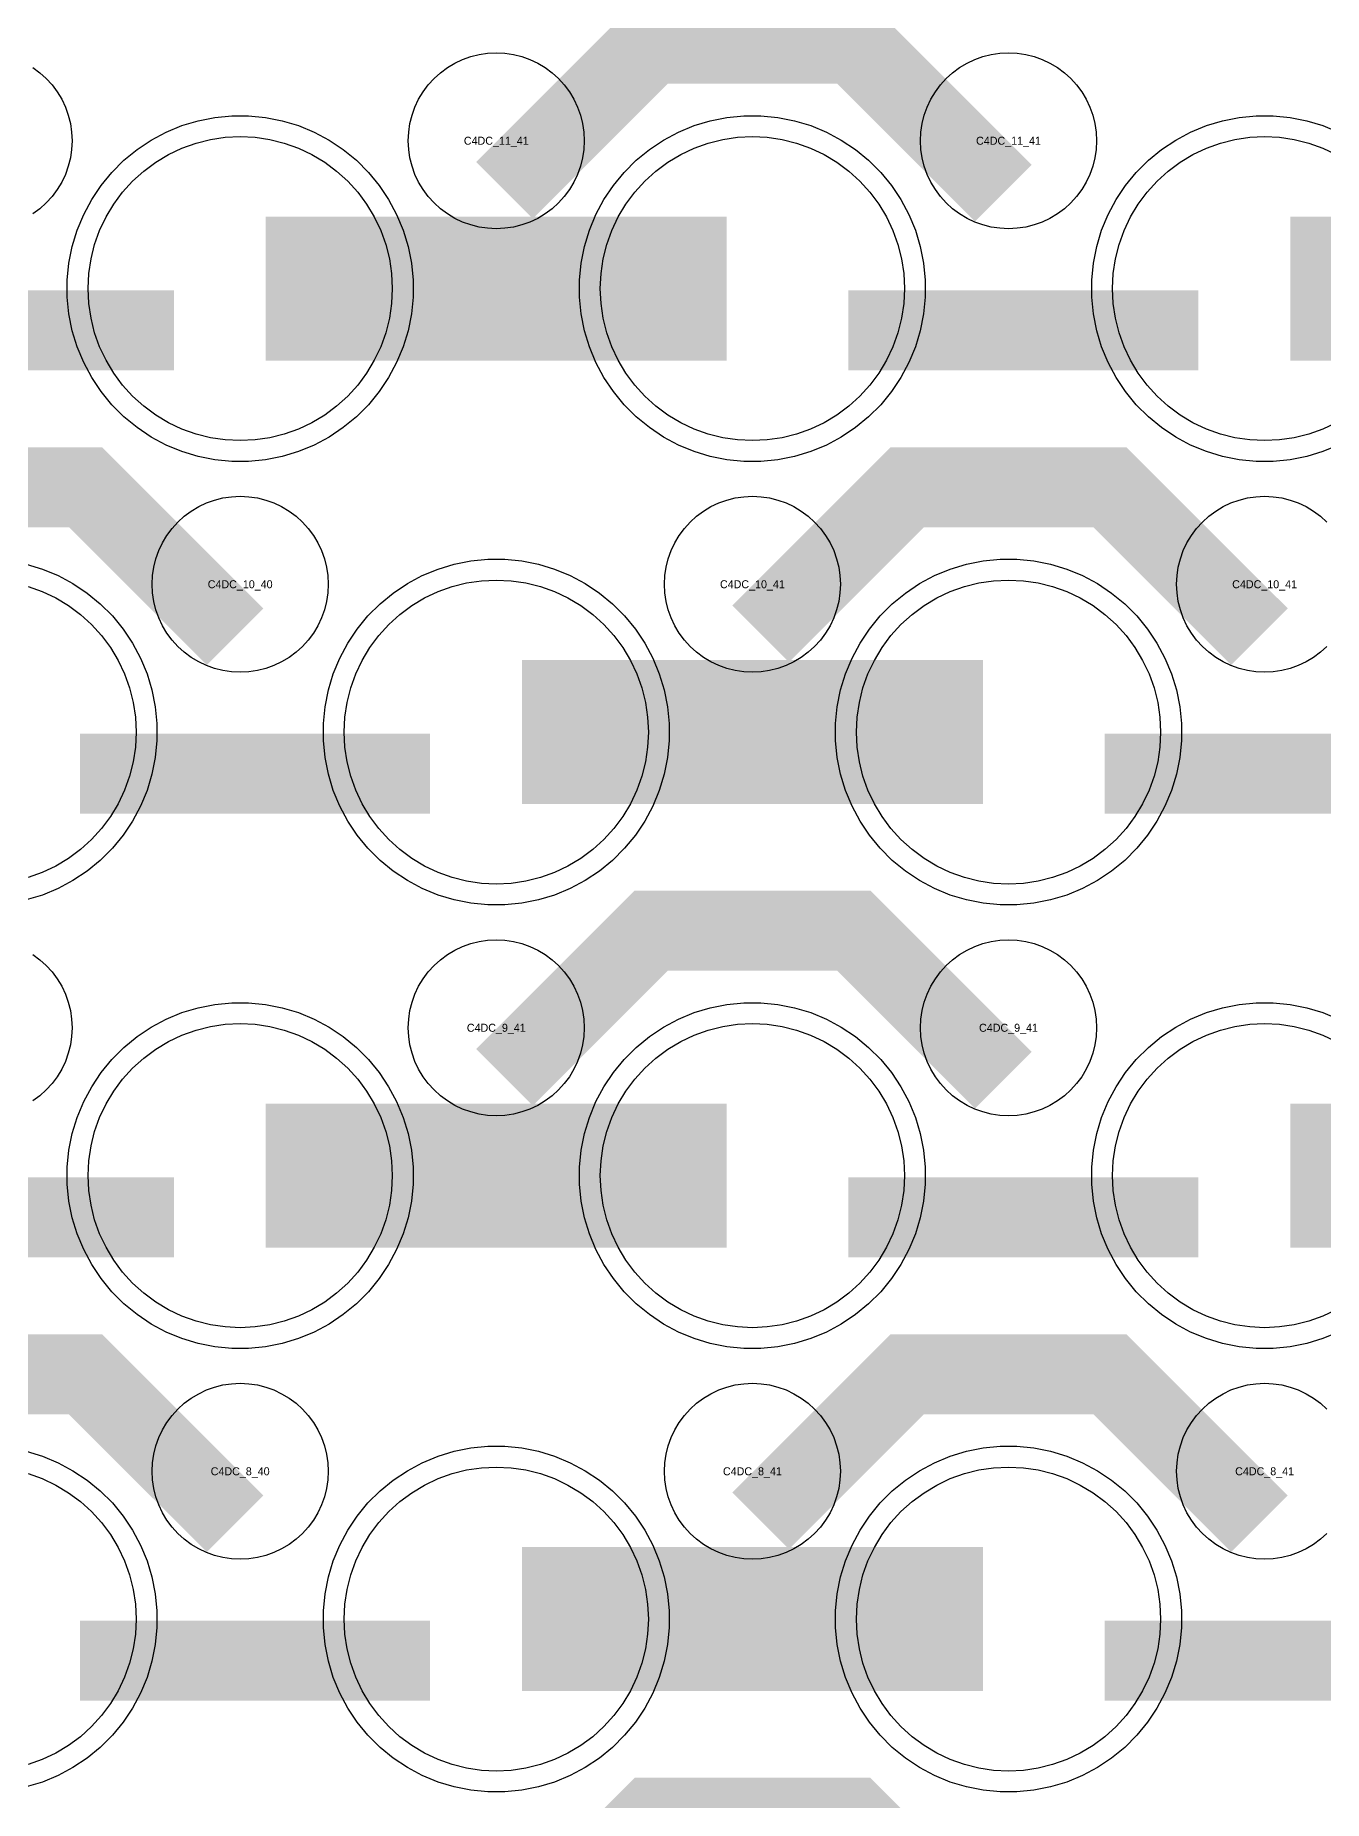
# Model space of a CAD drawing. Extents: x -11880 to 11880, y -14992 to 14992.
# Drawn here: x 976 to 1378, y -13788 to -13236 of the extents above; entities that cross this region are included whole.
import ezdxf
from ezdxf.enums import TextEntityAlignment as Align

# ---------------------------------------------------------------- set-up
doc = ezdxf.new("R2010")
doc.units = 0
doc.header["$MEASUREMENT"] = 0
for name, color, linetype in [('GDS_775_DT_237', 138, 'CONTINUOUS'), ('RDL1_FS', 34, 'CONTINUOUS'), ('RDL_BS', 160, 'CONTINUOUS')]:
    doc.layers.add(name, color=color, linetype=linetype)

msp = doc.modelspace()

# ---------------------------------------------------------------- linework, layer by layer
at = {"layer": 'RDL1_FS'}
for points in [[(1040, -13362.869), (1035.343, -13362.64), (1030.732, -13361.956), (1026.209, -13360.824), (1021.819, -13359.252), (1017.605, -13357.26), (1013.605, -13354.862), (1009.86, -13352.084), (1006.406, -13348.954), (1003.276, -13345.5), (1000.498, -13341.755), (998.1, -13337.755), (996.108, -13333.541), (994.536, -13329.151), (993.404, -13324.628), (992.72, -13320.017), (992.491, -13315.36), (992.72, -13310.703), (993.404, -13306.092), (994.536, -13301.569), (996.108, -13297.179), (998.1, -13292.965), (1000.498, -13288.965), (1003.276, -13285.22), (1006.406, -13281.766), (1009.86, -13278.636), (1013.605, -13275.858), (1017.605, -13273.46), (1021.819, -13271.468), (1026.209, -13269.896), (1030.732, -13268.764), (1035.343, -13268.08), (1040, -13267.851), (1044.657, -13268.08), (1049.268, -13268.764), (1053.791, -13269.896), (1058.181, -13271.468), (1062.395, -13273.46), (1066.395, -13275.858), (1070.14, -13278.636), (1073.594, -13281.766), (1076.724, -13285.22), (1079.502, -13288.965), (1081.9, -13292.965), (1083.892, -13297.179), (1085.464, -13301.569), (1086.596, -13306.092), (1087.28, -13310.703), (1087.509, -13315.36), (1087.28, -13320.017), (1086.596, -13324.628), (1085.464, -13329.151), (1083.892, -13333.541), (1081.9, -13337.755), (1079.502, -13341.755), (1076.724, -13345.5), (1073.594, -13348.954), (1070.14, -13352.084), (1066.395, -13354.862), (1062.395, -13357.26), (1058.181, -13359.252), (1053.791, -13360.824), (1049.268, -13361.956), (1044.657, -13362.64)], [(1200, -13362.869), (1195.343, -13362.64), (1190.732, -13361.956), (1186.209, -13360.824), (1181.819, -13359.252), (1177.605, -13357.26), (1173.605, -13354.862), (1169.86, -13352.084), (1166.406, -13348.954), (1163.276, -13345.5), (1160.498, -13341.755), (1158.1, -13337.755), (1156.108, -13333.541), (1154.536, -13329.151), (1153.404, -13324.628), (1152.72, -13320.017), (1152.491, -13315.36), (1152.72, -13310.703), (1153.404, -13306.092), (1154.536, -13301.569), (1156.108, -13297.179), (1158.1, -13292.965), (1160.498, -13288.965), (1163.276, -13285.22), (1166.406, -13281.766), (1169.86, -13278.636), (1173.605, -13275.858), (1177.605, -13273.46), (1181.819, -13271.468), (1186.209, -13269.896), (1190.732, -13268.764), (1195.343, -13268.08), (1200, -13267.851), (1204.657, -13268.08), (1209.268, -13268.764), (1213.791, -13269.896), (1218.181, -13271.468), (1222.395, -13273.46), (1226.395, -13275.858), (1230.14, -13278.636), (1233.594, -13281.766), (1236.724, -13285.22), (1239.502, -13288.965), (1241.9, -13292.965), (1243.892, -13297.179), (1245.464, -13301.569), (1246.596, -13306.092), (1247.28, -13310.703), (1247.509, -13315.36), (1247.28, -13320.017), (1246.596, -13324.628), (1245.464, -13329.151), (1243.892, -13333.541), (1241.9, -13337.755), (1239.502, -13341.755), (1236.724, -13345.5), (1233.594, -13348.954), (1230.14, -13352.084), (1226.395, -13354.862), (1222.395, -13357.26), (1218.181, -13359.252), (1213.791, -13360.824), (1209.268, -13361.956), (1204.657, -13362.64)], [(1120, -13501.434), (1115.343, -13501.205), (1110.732, -13500.521), (1106.209, -13499.389), (1101.819, -13497.817), (1097.605, -13495.825), (1093.605, -13493.427), (1089.86, -13490.649), (1086.406, -13487.519), (1083.276, -13484.065), (1080.498, -13480.32), (1078.1, -13476.32), (1076.108, -13472.106), (1074.536, -13467.716), (1073.404, -13463.193), (1072.72, -13458.582), (1072.491, -13453.925), (1072.72, -13449.268), (1073.404, -13444.657), (1074.536, -13440.134), (1076.108, -13435.744), (1078.1, -13431.53), (1080.498, -13427.53), (1083.276, -13423.785), (1086.406, -13420.331), (1089.86, -13417.201), (1093.605, -13414.423), (1097.605, -13412.025), (1101.819, -13410.033), (1106.209, -13408.461), (1110.732, -13407.329), (1115.343, -13406.645), (1120, -13406.416), (1124.657, -13406.645), (1129.268, -13407.329), (1133.791, -13408.461), (1138.181, -13410.033), (1142.395, -13412.025), (1146.395, -13414.423), (1150.14, -13417.201), (1153.594, -13420.331), (1156.724, -13423.785), (1159.502, -13427.53), (1161.9, -13431.53), (1163.892, -13435.744), (1165.464, -13440.134), (1166.596, -13444.657), (1167.28, -13449.268), (1167.509, -13453.925), (1167.28, -13458.582), (1166.596, -13463.193), (1165.464, -13467.716), (1163.892, -13472.106), (1161.9, -13476.32), (1159.502, -13480.32), (1156.724, -13484.065), (1153.594, -13487.519), (1150.14, -13490.649), (1146.395, -13493.427), (1142.395, -13495.825), (1138.181, -13497.817), (1133.791, -13499.389), (1129.268, -13500.521), (1124.657, -13501.205)], [(1280, -13501.434), (1275.343, -13501.205), (1270.732, -13500.521), (1266.209, -13499.389), (1261.819, -13497.817), (1257.605, -13495.825), (1253.605, -13493.427), (1249.86, -13490.649), (1246.406, -13487.519), (1243.276, -13484.065), (1240.498, -13480.32), (1238.1, -13476.32), (1236.108, -13472.106), (1234.536, -13467.716), (1233.404, -13463.193), (1232.72, -13458.582), (1232.491, -13453.925), (1232.72, -13449.268), (1233.404, -13444.657), (1234.536, -13440.134), (1236.108, -13435.744), (1238.1, -13431.53), (1240.498, -13427.53), (1243.276, -13423.785), (1246.406, -13420.331), (1249.86, -13417.201), (1253.605, -13414.423), (1257.605, -13412.025), (1261.819, -13410.033), (1266.209, -13408.461), (1270.732, -13407.329), (1275.343, -13406.645), (1280, -13406.416), (1284.657, -13406.645), (1289.268, -13407.329), (1293.791, -13408.461), (1298.181, -13410.033), (1302.395, -13412.025), (1306.395, -13414.423), (1310.14, -13417.201), (1313.594, -13420.331), (1316.724, -13423.785), (1319.502, -13427.53), (1321.9, -13431.53), (1323.892, -13435.744), (1325.464, -13440.134), (1326.596, -13444.657), (1327.28, -13449.268), (1327.509, -13453.925), (1327.28, -13458.582), (1326.596, -13463.193), (1325.464, -13467.716), (1323.892, -13472.106), (1321.9, -13476.32), (1319.502, -13480.32), (1316.724, -13484.065), (1313.594, -13487.519), (1310.14, -13490.649), (1306.395, -13493.427), (1302.395, -13495.825), (1298.181, -13497.817), (1293.791, -13499.389), (1289.268, -13500.521), (1284.657, -13501.205)]]:
    msp.add_lwpolyline(points, close=True, dxfattribs=at)
for points in [[(1382.395, -13357.26), (1378.181, -13359.252), (1373.791, -13360.824), (1369.268, -13361.956), (1364.657, -13362.64), (1360, -13362.869), (1355.343, -13362.64), (1350.732, -13361.956), (1346.209, -13360.824), (1341.819, -13359.252), (1337.605, -13357.26), (1333.605, -13354.862), (1329.86, -13352.084), (1326.406, -13348.954), (1323.276, -13345.5), (1320.498, -13341.755), (1318.1, -13337.755), (1316.108, -13333.541), (1314.536, -13329.151), (1313.404, -13324.628), (1312.72, -13320.017), (1312.491, -13315.36), (1312.72, -13310.703), (1313.404, -13306.092), (1314.536, -13301.569), (1316.108, -13297.179), (1318.1, -13292.965), (1320.498, -13288.965), (1323.276, -13285.22), (1326.406, -13281.766), (1329.86, -13278.636), (1333.605, -13275.858), (1337.605, -13273.46), (1341.819, -13271.468), (1346.209, -13269.896), (1350.732, -13268.764), (1355.343, -13268.08), (1360, -13267.851), (1364.657, -13268.08), (1369.268, -13268.764), (1373.791, -13269.896), (1378.181, -13271.468), (1382.395, -13273.46)], [(973.791, -13408.461), (978.181, -13410.033), (982.395, -13412.025), (986.395, -13414.423), (990.14, -13417.201), (993.594, -13420.331), (996.724, -13423.785), (999.502, -13427.53), (1001.9, -13431.53), (1003.892, -13435.744), (1005.464, -13440.134), (1006.596, -13444.657), (1007.28, -13449.268), (1007.509, -13453.925), (1007.28, -13458.582), (1006.596, -13463.193), (1005.464, -13467.716), (1003.892, -13472.106), (1001.9, -13476.32), (999.502, -13480.32), (996.724, -13484.065), (993.594, -13487.519), (990.14, -13490.649), (986.395, -13493.427), (982.395, -13495.825), (978.181, -13497.817), (973.791, -13499.389)]]:
    msp.add_lwpolyline(points, dxfattribs=at)
for points in [[(1048.002, -13315.36, 45, 45, 0), (1120.002, -13315.36, 45, 45, 0)], [(1120.002, -13315.36, 45, 45, 0), (1192.002, -13315.36, 45, 45, 0)], [(1368.002, -13315.36, 45, 45, 0), (1440.002, -13315.36, 45, 45, 0)], [(1128.002, -13453.925, 45, 45, 0), (1200.002, -13453.925, 45, 45, 0)], [(1200.002, -13453.925, 45, 45, 0), (1272.002, -13453.925, 45, 45, 0)]]:
    msp.add_lwpolyline(points, format="xyseb", dxfattribs=at)
at = {"layer": 'RDL1_FS', "color": 241, "true_color": 0xf7abae}
for points in [[(1040, -13639.994), (1035.343, -13639.765), (1030.732, -13639.081), (1026.209, -13637.949), (1021.819, -13636.377), (1017.605, -13634.385), (1013.605, -13631.987), (1009.86, -13629.209), (1006.406, -13626.079), (1003.276, -13622.625), (1000.498, -13618.88), (998.1, -13614.88), (996.108, -13610.666), (994.536, -13606.276), (993.404, -13601.753), (992.72, -13597.142), (992.491, -13592.485), (992.72, -13587.828), (993.404, -13583.217), (994.536, -13578.694), (996.108, -13574.304), (998.1, -13570.09), (1000.498, -13566.09), (1003.276, -13562.345), (1006.406, -13558.891), (1009.86, -13555.761), (1013.605, -13552.983), (1017.605, -13550.585), (1021.819, -13548.593), (1026.209, -13547.021), (1030.732, -13545.889), (1035.343, -13545.205), (1040, -13544.976), (1044.657, -13545.205), (1049.268, -13545.889), (1053.791, -13547.021), (1058.181, -13548.593), (1062.395, -13550.585), (1066.395, -13552.983), (1070.14, -13555.761), (1073.594, -13558.891), (1076.724, -13562.345), (1079.502, -13566.09), (1081.9, -13570.09), (1083.892, -13574.304), (1085.464, -13578.694), (1086.596, -13583.217), (1087.28, -13587.828), (1087.509, -13592.485), (1087.28, -13597.142), (1086.596, -13601.753), (1085.464, -13606.276), (1083.892, -13610.666), (1081.9, -13614.88), (1079.502, -13618.88), (1076.724, -13622.625), (1073.594, -13626.079), (1070.14, -13629.209), (1066.395, -13631.987), (1062.395, -13634.385), (1058.181, -13636.377), (1053.791, -13637.949), (1049.268, -13639.081), (1044.657, -13639.765)], [(1200, -13639.994), (1195.343, -13639.765), (1190.732, -13639.081), (1186.209, -13637.949), (1181.819, -13636.377), (1177.605, -13634.385), (1173.605, -13631.987), (1169.86, -13629.209), (1166.406, -13626.079), (1163.276, -13622.625), (1160.498, -13618.88), (1158.1, -13614.88), (1156.108, -13610.666), (1154.536, -13606.276), (1153.404, -13601.753), (1152.72, -13597.142), (1152.491, -13592.485), (1152.72, -13587.828), (1153.404, -13583.217), (1154.536, -13578.694), (1156.108, -13574.304), (1158.1, -13570.09), (1160.498, -13566.09), (1163.276, -13562.345), (1166.406, -13558.891), (1169.86, -13555.761), (1173.605, -13552.983), (1177.605, -13550.585), (1181.819, -13548.593), (1186.209, -13547.021), (1190.732, -13545.889), (1195.343, -13545.205), (1200, -13544.976), (1204.657, -13545.205), (1209.268, -13545.889), (1213.791, -13547.021), (1218.181, -13548.593), (1222.395, -13550.585), (1226.395, -13552.983), (1230.14, -13555.761), (1233.594, -13558.891), (1236.724, -13562.345), (1239.502, -13566.09), (1241.9, -13570.09), (1243.892, -13574.304), (1245.464, -13578.694), (1246.596, -13583.217), (1247.28, -13587.828), (1247.509, -13592.485), (1247.28, -13597.142), (1246.596, -13601.753), (1245.464, -13606.276), (1243.892, -13610.666), (1241.9, -13614.88), (1239.502, -13618.88), (1236.724, -13622.625), (1233.594, -13626.079), (1230.14, -13629.209), (1226.395, -13631.987), (1222.395, -13634.385), (1218.181, -13636.377), (1213.791, -13637.949), (1209.268, -13639.081), (1204.657, -13639.765)], [(1120, -13778.559), (1115.343, -13778.33), (1110.732, -13777.646), (1106.209, -13776.514), (1101.819, -13774.942), (1097.605, -13772.95), (1093.605, -13770.552), (1089.86, -13767.774), (1086.406, -13764.644), (1083.276, -13761.19), (1080.498, -13757.445), (1078.1, -13753.445), (1076.108, -13749.231), (1074.536, -13744.841), (1073.404, -13740.318), (1072.72, -13735.707), (1072.491, -13731.05), (1072.72, -13726.393), (1073.404, -13721.782), (1074.536, -13717.259), (1076.108, -13712.869), (1078.1, -13708.655), (1080.498, -13704.655), (1083.276, -13700.91), (1086.406, -13697.456), (1089.86, -13694.326), (1093.605, -13691.548), (1097.605, -13689.15), (1101.819, -13687.158), (1106.209, -13685.586), (1110.732, -13684.454), (1115.343, -13683.77), (1120, -13683.541), (1124.657, -13683.77), (1129.268, -13684.454), (1133.791, -13685.586), (1138.181, -13687.158), (1142.395, -13689.15), (1146.395, -13691.548), (1150.14, -13694.326), (1153.594, -13697.456), (1156.724, -13700.91), (1159.502, -13704.655), (1161.9, -13708.655), (1163.892, -13712.869), (1165.464, -13717.259), (1166.596, -13721.782), (1167.28, -13726.393), (1167.509, -13731.05), (1167.28, -13735.707), (1166.596, -13740.318), (1165.464, -13744.841), (1163.892, -13749.231), (1161.9, -13753.445), (1159.502, -13757.445), (1156.724, -13761.19), (1153.594, -13764.644), (1150.14, -13767.774), (1146.395, -13770.552), (1142.395, -13772.95), (1138.181, -13774.942), (1133.791, -13776.514), (1129.268, -13777.646), (1124.657, -13778.33)], [(1280, -13778.559), (1275.343, -13778.33), (1270.732, -13777.646), (1266.209, -13776.514), (1261.819, -13774.942), (1257.605, -13772.95), (1253.605, -13770.552), (1249.86, -13767.774), (1246.406, -13764.644), (1243.276, -13761.19), (1240.498, -13757.445), (1238.1, -13753.445), (1236.108, -13749.231), (1234.536, -13744.841), (1233.404, -13740.318), (1232.72, -13735.707), (1232.491, -13731.05), (1232.72, -13726.393), (1233.404, -13721.782), (1234.536, -13717.259), (1236.108, -13712.869), (1238.1, -13708.655), (1240.498, -13704.655), (1243.276, -13700.91), (1246.406, -13697.456), (1249.86, -13694.326), (1253.605, -13691.548), (1257.605, -13689.15), (1261.819, -13687.158), (1266.209, -13685.586), (1270.732, -13684.454), (1275.343, -13683.77), (1280, -13683.541), (1284.657, -13683.77), (1289.268, -13684.454), (1293.791, -13685.586), (1298.181, -13687.158), (1302.395, -13689.15), (1306.395, -13691.548), (1310.14, -13694.326), (1313.594, -13697.456), (1316.724, -13700.91), (1319.502, -13704.655), (1321.9, -13708.655), (1323.892, -13712.869), (1325.464, -13717.259), (1326.596, -13721.782), (1327.28, -13726.393), (1327.509, -13731.05), (1327.28, -13735.707), (1326.596, -13740.318), (1325.464, -13744.841), (1323.892, -13749.231), (1321.9, -13753.445), (1319.502, -13757.445), (1316.724, -13761.19), (1313.594, -13764.644), (1310.14, -13767.774), (1306.395, -13770.552), (1302.395, -13772.95), (1298.181, -13774.942), (1293.791, -13776.514), (1289.268, -13777.646), (1284.657, -13778.33)]]:
    msp.add_lwpolyline(points, close=True, dxfattribs=at)
for points in [[(1382.395, -13634.385), (1378.181, -13636.377), (1373.791, -13637.949), (1369.268, -13639.081), (1364.657, -13639.765), (1360, -13639.994), (1355.343, -13639.765), (1350.732, -13639.081), (1346.209, -13637.949), (1341.819, -13636.377), (1337.605, -13634.385), (1333.605, -13631.987), (1329.86, -13629.209), (1326.406, -13626.079), (1323.276, -13622.625), (1320.498, -13618.88), (1318.1, -13614.88), (1316.108, -13610.666), (1314.536, -13606.276), (1313.404, -13601.753), (1312.72, -13597.142), (1312.491, -13592.485), (1312.72, -13587.828), (1313.404, -13583.217), (1314.536, -13578.694), (1316.108, -13574.304), (1318.1, -13570.09), (1320.498, -13566.09), (1323.276, -13562.345), (1326.406, -13558.891), (1329.86, -13555.761), (1333.605, -13552.983), (1337.605, -13550.585), (1341.819, -13548.593), (1346.209, -13547.021), (1350.732, -13545.889), (1355.343, -13545.205), (1360, -13544.976), (1364.657, -13545.205), (1369.268, -13545.889), (1373.791, -13547.021), (1378.181, -13548.593), (1382.395, -13550.585)], [(973.791, -13685.586), (978.181, -13687.158), (982.395, -13689.15), (986.395, -13691.548), (990.14, -13694.326), (993.594, -13697.456), (996.724, -13700.91), (999.502, -13704.655), (1001.9, -13708.655), (1003.892, -13712.869), (1005.464, -13717.259), (1006.596, -13721.782), (1007.28, -13726.393), (1007.509, -13731.05), (1007.28, -13735.707), (1006.596, -13740.318), (1005.464, -13744.841), (1003.892, -13749.231), (1001.9, -13753.445), (999.502, -13757.445), (996.724, -13761.19), (993.594, -13764.644), (990.14, -13767.774), (986.395, -13770.552), (982.395, -13772.95), (978.181, -13774.942), (973.791, -13776.514)]]:
    msp.add_lwpolyline(points, dxfattribs=at)
for points in [[(1048.002, -13592.485, 45, 45, 0), (1120.002, -13592.485, 45, 45, 0)], [(1120.002, -13592.485, 45, 45, 0), (1192.002, -13592.485, 45, 45, 0)], [(1368.002, -13592.485, 45, 45, 0), (1440.002, -13592.485, 45, 45, 0)], [(1128.002, -13731.05, 45, 45, 0), (1200.002, -13731.05, 45, 45, 0)], [(1200.002, -13731.05, 45, 45, 0), (1272.002, -13731.05, 45, 45, 0)]]:
    msp.add_lwpolyline(points, format="xyseb", dxfattribs=at)
at = {"layer": 'RDL_BS'}
for points in [[(1122.562, -13284.674, 25, 25, 0), (1168.377, -13238.859, 25, 25, 0), (1201.93, -13238.859, 25, 25, 0)], [(1278.401, -13285.573, 25, 25, 0), (1231.687, -13238.859, 25, 25, 0), (1201.929, -13238.859, 25, 25, 0)], [(910.016, -13328.373, 25, 25, 0), (1019.281, -13328.373, 25, 25, 0)], [(1230.016, -13328.373, 25, 25, 0), (1339.281, -13328.373, 25, 25, 0)], [(1038.401, -13424.138, 25, 25, 0), (991.687, -13377.424, 25, 25, 0), (961.929, -13377.424, 25, 25, 0)], [(1202.562, -13423.239, 25, 25, 0), (1248.377, -13377.424, 25, 25, 0), (1281.93, -13377.424, 25, 25, 0)], [(1358.401, -13424.138, 25, 25, 0), (1311.687, -13377.424, 25, 25, 0), (1281.929, -13377.424, 25, 25, 0)], [(990.016, -13466.938, 25, 25, 0), (1099.281, -13466.938, 25, 25, 0)], [(1310.016, -13466.938, 25, 25, 0), (1419.281, -13466.938, 25, 25, 0)], [(1122.562, -13561.799, 25, 25, 0), (1168.377, -13515.984, 25, 25, 0), (1201.93, -13515.984, 25, 25, 0)], [(1278.401, -13562.698, 25, 25, 0), (1231.687, -13515.984, 25, 25, 0), (1201.929, -13515.984, 25, 25, 0)], [(1038.401, -13701.263, 25, 25, 0), (991.687, -13654.549, 25, 25, 0), (961.929, -13654.549, 25, 25, 0)], [(1202.562, -13700.364, 25, 25, 0), (1248.377, -13654.549, 25, 25, 0), (1281.93, -13654.549, 25, 25, 0)], [(1358.401, -13701.263, 25, 25, 0), (1311.687, -13654.549, 25, 25, 0), (1281.929, -13654.549, 25, 25, 0)], [(1122.562, -13838.929, 25, 25, 0), (1168.377, -13793.114, 25, 25, 0), (1201.93, -13793.114, 25, 25, 0)], [(1278.401, -13839.828, 25, 25, 0), (1231.687, -13793.114, 25, 25, 0), (1201.929, -13793.114, 25, 25, 0)]]:
    msp.add_lwpolyline(points, format="xyseb", dxfattribs=at)
for points in [[(1120, -13296.666), (1117.307, -13296.534), (1114.635, -13296.138), (1112.016, -13295.481), (1109.481, -13294.574), (1107.044, -13293.422), (1104.72, -13292.029), (1102.557, -13290.426), (1100.558, -13288.614), (1098.746, -13286.615), (1097.143, -13284.452), (1095.75, -13282.128), (1094.598, -13279.691), (1093.691, -13277.156), (1093.034, -13274.537), (1092.638, -13271.865), (1092.506, -13269.172), (1092.638, -13266.479), (1093.034, -13263.807), (1093.691, -13261.188), (1094.598, -13258.653), (1095.75, -13256.216), (1097.143, -13253.892), (1098.746, -13251.729), (1100.558, -13249.73), (1102.557, -13247.918), (1104.72, -13246.315), (1107.044, -13244.922), (1109.481, -13243.77), (1112.016, -13242.863), (1114.635, -13242.206), (1117.307, -13241.81), (1120, -13241.678), (1122.693, -13241.81), (1125.365, -13242.206), (1127.984, -13242.863), (1130.519, -13243.77), (1132.956, -13244.922), (1135.28, -13246.315), (1137.443, -13247.918), (1139.442, -13249.73), (1141.254, -13251.729), (1142.857, -13253.892), (1144.25, -13256.216), (1145.402, -13258.653), (1146.309, -13261.188), (1146.966, -13263.807), (1147.362, -13266.479), (1147.494, -13269.172), (1147.362, -13271.865), (1146.966, -13274.537), (1146.309, -13277.156), (1145.402, -13279.691), (1144.25, -13282.128), (1142.857, -13284.452), (1141.254, -13286.615), (1139.442, -13288.614), (1137.443, -13290.426), (1135.28, -13292.029), (1132.956, -13293.422), (1130.519, -13294.574), (1127.984, -13295.481), (1125.365, -13296.138), (1122.693, -13296.534)], [(1280, -13296.666), (1277.307, -13296.534), (1274.635, -13296.138), (1272.016, -13295.481), (1269.481, -13294.574), (1267.044, -13293.422), (1264.72, -13292.029), (1262.557, -13290.426), (1260.558, -13288.614), (1258.746, -13286.615), (1257.143, -13284.452), (1255.75, -13282.128), (1254.598, -13279.691), (1253.691, -13277.156), (1253.034, -13274.537), (1252.638, -13271.865), (1252.506, -13269.172), (1252.638, -13266.479), (1253.034, -13263.807), (1253.691, -13261.188), (1254.598, -13258.653), (1255.75, -13256.216), (1257.143, -13253.892), (1258.746, -13251.729), (1260.558, -13249.73), (1262.557, -13247.918), (1264.72, -13246.315), (1267.044, -13244.922), (1269.481, -13243.77), (1272.016, -13242.863), (1274.635, -13242.206), (1277.307, -13241.81), (1280, -13241.678), (1282.693, -13241.81), (1285.365, -13242.206), (1287.984, -13242.863), (1290.519, -13243.77), (1292.956, -13244.922), (1295.28, -13246.315), (1297.443, -13247.918), (1299.442, -13249.73), (1301.254, -13251.729), (1302.857, -13253.892), (1304.25, -13256.216), (1305.402, -13258.653), (1306.309, -13261.188), (1306.966, -13263.807), (1307.362, -13266.479), (1307.494, -13269.172), (1307.362, -13271.865), (1306.966, -13274.537), (1306.309, -13277.156), (1305.402, -13279.691), (1304.25, -13282.128), (1302.857, -13284.452), (1301.254, -13286.615), (1299.442, -13288.614), (1297.443, -13290.426), (1295.28, -13292.029), (1292.956, -13293.422), (1290.519, -13294.574), (1287.984, -13295.481), (1285.365, -13296.138), (1282.693, -13296.534)], [(1037.356, -13369.36), (1032.062, -13368.843), (1026.835, -13367.797), (1021.795, -13366.266), (1016.885, -13364.235), (1012.223, -13361.743), (1007.809, -13358.796), (1003.708, -13355.434), (999.926, -13351.652), (996.564, -13347.551), (993.617, -13343.137), (991.125, -13338.475), (989.094, -13333.565), (987.563, -13328.525), (986.517, -13323.298), (986, -13318.004), (986, -13312.716), (986.517, -13307.422), (987.563, -13302.195), (989.094, -13297.155), (991.125, -13292.245), (993.617, -13287.583), (996.564, -13283.169), (999.926, -13279.068), (1003.708, -13275.286), (1007.809, -13271.924), (1012.223, -13268.977), (1016.885, -13266.485), (1021.795, -13264.454), (1026.835, -13262.923), (1032.062, -13261.877), (1037.356, -13261.36), (1042.644, -13261.36), (1047.938, -13261.877), (1053.165, -13262.923), (1058.205, -13264.454), (1063.115, -13266.485), (1067.777, -13268.977), (1072.191, -13271.924), (1076.292, -13275.286), (1080.074, -13279.068), (1083.436, -13283.169), (1086.383, -13287.583), (1088.875, -13292.245), (1090.906, -13297.155), (1092.437, -13302.195), (1093.483, -13307.422), (1094, -13312.716), (1094, -13318.004), (1093.483, -13323.298), (1092.437, -13328.525), (1090.906, -13333.565), (1088.875, -13338.475), (1086.383, -13343.137), (1083.436, -13347.551), (1080.074, -13351.652), (1076.292, -13355.434), (1072.191, -13358.796), (1067.777, -13361.743), (1063.115, -13364.235), (1058.205, -13366.266), (1053.165, -13367.797), (1047.938, -13368.843), (1042.644, -13369.36)], [(1197.356, -13369.36), (1192.062, -13368.843), (1186.835, -13367.797), (1181.795, -13366.266), (1176.885, -13364.235), (1172.223, -13361.743), (1167.809, -13358.796), (1163.708, -13355.434), (1159.926, -13351.652), (1156.564, -13347.551), (1153.617, -13343.137), (1151.125, -13338.475), (1149.094, -13333.565), (1147.563, -13328.525), (1146.517, -13323.298), (1146, -13318.004), (1146, -13312.716), (1146.517, -13307.422), (1147.563, -13302.195), (1149.094, -13297.155), (1151.125, -13292.245), (1153.617, -13287.583), (1156.564, -13283.169), (1159.926, -13279.068), (1163.708, -13275.286), (1167.809, -13271.924), (1172.223, -13268.977), (1176.885, -13266.485), (1181.795, -13264.454), (1186.835, -13262.923), (1192.062, -13261.877), (1197.356, -13261.36), (1202.644, -13261.36), (1207.938, -13261.877), (1213.165, -13262.923), (1218.205, -13264.454), (1223.115, -13266.485), (1227.777, -13268.977), (1232.191, -13271.924), (1236.292, -13275.286), (1240.074, -13279.068), (1243.436, -13283.169), (1246.383, -13287.583), (1248.875, -13292.245), (1250.906, -13297.155), (1252.437, -13302.195), (1253.483, -13307.422), (1254, -13312.716), (1254, -13318.004), (1253.483, -13323.298), (1252.437, -13328.525), (1250.906, -13333.565), (1248.875, -13338.475), (1246.383, -13343.137), (1243.436, -13347.551), (1240.074, -13351.652), (1236.292, -13355.434), (1232.191, -13358.796), (1227.777, -13361.743), (1223.115, -13364.235), (1218.205, -13366.266), (1213.165, -13367.797), (1207.938, -13368.843), (1202.644, -13369.36)], [(1040, -13435.231), (1037.307, -13435.099), (1034.635, -13434.703), (1032.016, -13434.046), (1029.481, -13433.139), (1027.044, -13431.987), (1024.72, -13430.594), (1022.557, -13428.991), (1020.558, -13427.179), (1018.746, -13425.18), (1017.143, -13423.017), (1015.75, -13420.693), (1014.598, -13418.256), (1013.691, -13415.721), (1013.034, -13413.102), (1012.638, -13410.43), (1012.506, -13407.737), (1012.638, -13405.044), (1013.034, -13402.372), (1013.691, -13399.753), (1014.598, -13397.218), (1015.75, -13394.781), (1017.143, -13392.457), (1018.746, -13390.294), (1020.558, -13388.295), (1022.557, -13386.483), (1024.72, -13384.88), (1027.044, -13383.487), (1029.481, -13382.335), (1032.016, -13381.428), (1034.635, -13380.771), (1037.307, -13380.375), (1040, -13380.243), (1042.693, -13380.375), (1045.365, -13380.771), (1047.984, -13381.428), (1050.519, -13382.335), (1052.956, -13383.487), (1055.28, -13384.88), (1057.443, -13386.483), (1059.442, -13388.295), (1061.254, -13390.294), (1062.857, -13392.457), (1064.25, -13394.781), (1065.402, -13397.218), (1066.309, -13399.753), (1066.966, -13402.372), (1067.362, -13405.044), (1067.494, -13407.737), (1067.362, -13410.43), (1066.966, -13413.102), (1066.309, -13415.721), (1065.402, -13418.256), (1064.25, -13420.693), (1062.857, -13423.017), (1061.254, -13425.18), (1059.442, -13427.179), (1057.443, -13428.991), (1055.28, -13430.594), (1052.956, -13431.987), (1050.519, -13433.139), (1047.984, -13434.046), (1045.365, -13434.703), (1042.693, -13435.099)], [(1200, -13435.231), (1197.307, -13435.099), (1194.635, -13434.703), (1192.016, -13434.046), (1189.481, -13433.139), (1187.044, -13431.987), (1184.72, -13430.594), (1182.557, -13428.991), (1180.558, -13427.179), (1178.746, -13425.18), (1177.143, -13423.017), (1175.75, -13420.693), (1174.598, -13418.256), (1173.691, -13415.721), (1173.034, -13413.102), (1172.638, -13410.43), (1172.506, -13407.737), (1172.638, -13405.044), (1173.034, -13402.372), (1173.691, -13399.753), (1174.598, -13397.218), (1175.75, -13394.781), (1177.143, -13392.457), (1178.746, -13390.294), (1180.558, -13388.295), (1182.557, -13386.483), (1184.72, -13384.88), (1187.044, -13383.487), (1189.481, -13382.335), (1192.016, -13381.428), (1194.635, -13380.771), (1197.307, -13380.375), (1200, -13380.243), (1202.693, -13380.375), (1205.365, -13380.771), (1207.984, -13381.428), (1210.519, -13382.335), (1212.956, -13383.487), (1215.28, -13384.88), (1217.443, -13386.483), (1219.442, -13388.295), (1221.254, -13390.294), (1222.857, -13392.457), (1224.25, -13394.781), (1225.402, -13397.218), (1226.309, -13399.753), (1226.966, -13402.372), (1227.362, -13405.044), (1227.494, -13407.737), (1227.362, -13410.43), (1226.966, -13413.102), (1226.309, -13415.721), (1225.402, -13418.256), (1224.25, -13420.693), (1222.857, -13423.017), (1221.254, -13425.18), (1219.442, -13427.179), (1217.443, -13428.991), (1215.28, -13430.594), (1212.956, -13431.987), (1210.519, -13433.139), (1207.984, -13434.046), (1205.365, -13434.703), (1202.693, -13435.099)], [(1117.356, -13507.925), (1112.062, -13507.408), (1106.835, -13506.362), (1101.795, -13504.831), (1096.885, -13502.8), (1092.223, -13500.308), (1087.809, -13497.361), (1083.708, -13493.999), (1079.926, -13490.217), (1076.564, -13486.116), (1073.617, -13481.702), (1071.125, -13477.04), (1069.094, -13472.13), (1067.563, -13467.09), (1066.517, -13461.863), (1066, -13456.569), (1066, -13451.281), (1066.517, -13445.987), (1067.563, -13440.76), (1069.094, -13435.72), (1071.125, -13430.81), (1073.617, -13426.148), (1076.564, -13421.734), (1079.926, -13417.633), (1083.708, -13413.851), (1087.809, -13410.489), (1092.223, -13407.542), (1096.885, -13405.05), (1101.795, -13403.019), (1106.835, -13401.488), (1112.062, -13400.442), (1117.356, -13399.925), (1122.644, -13399.925), (1127.938, -13400.442), (1133.165, -13401.488), (1138.205, -13403.019), (1143.115, -13405.05), (1147.777, -13407.542), (1152.191, -13410.489), (1156.292, -13413.851), (1160.074, -13417.633), (1163.436, -13421.734), (1166.383, -13426.148), (1168.875, -13430.81), (1170.906, -13435.72), (1172.437, -13440.76), (1173.483, -13445.987), (1174, -13451.281), (1174, -13456.569), (1173.483, -13461.863), (1172.437, -13467.09), (1170.906, -13472.13), (1168.875, -13477.04), (1166.383, -13481.702), (1163.436, -13486.116), (1160.074, -13490.217), (1156.292, -13493.999), (1152.191, -13497.361), (1147.777, -13500.308), (1143.115, -13502.8), (1138.205, -13504.831), (1133.165, -13506.362), (1127.938, -13507.408), (1122.644, -13507.925)], [(1277.356, -13507.925), (1272.062, -13507.408), (1266.835, -13506.362), (1261.795, -13504.831), (1256.885, -13502.8), (1252.223, -13500.308), (1247.809, -13497.361), (1243.708, -13493.999), (1239.926, -13490.217), (1236.564, -13486.116), (1233.617, -13481.702), (1231.125, -13477.04), (1229.094, -13472.13), (1227.563, -13467.09), (1226.517, -13461.863), (1226, -13456.569), (1226, -13451.281), (1226.517, -13445.987), (1227.563, -13440.76), (1229.094, -13435.72), (1231.125, -13430.81), (1233.617, -13426.148), (1236.564, -13421.734), (1239.926, -13417.633), (1243.708, -13413.851), (1247.809, -13410.489), (1252.223, -13407.542), (1256.885, -13405.05), (1261.795, -13403.019), (1266.835, -13401.488), (1272.062, -13400.442), (1277.356, -13399.925), (1282.644, -13399.925), (1287.938, -13400.442), (1293.165, -13401.488), (1298.205, -13403.019), (1303.115, -13405.05), (1307.777, -13407.542), (1312.191, -13410.489), (1316.292, -13413.851), (1320.074, -13417.633), (1323.436, -13421.734), (1326.383, -13426.148), (1328.875, -13430.81), (1330.906, -13435.72), (1332.437, -13440.76), (1333.483, -13445.987), (1334, -13451.281), (1334, -13456.569), (1333.483, -13461.863), (1332.437, -13467.09), (1330.906, -13472.13), (1328.875, -13477.04), (1326.383, -13481.702), (1323.436, -13486.116), (1320.074, -13490.217), (1316.292, -13493.999), (1312.191, -13497.361), (1307.777, -13500.308), (1303.115, -13502.8), (1298.205, -13504.831), (1293.165, -13506.362), (1287.938, -13507.408), (1282.644, -13507.925)], [(1120, -13573.791), (1117.307, -13573.659), (1114.635, -13573.263), (1112.016, -13572.606), (1109.481, -13571.699), (1107.044, -13570.547), (1104.72, -13569.154), (1102.557, -13567.551), (1100.558, -13565.739), (1098.746, -13563.74), (1097.143, -13561.577), (1095.75, -13559.253), (1094.598, -13556.816), (1093.691, -13554.281), (1093.034, -13551.662), (1092.638, -13548.99), (1092.506, -13546.297), (1092.638, -13543.604), (1093.034, -13540.932), (1093.691, -13538.313), (1094.598, -13535.778), (1095.75, -13533.341), (1097.143, -13531.017), (1098.746, -13528.854), (1100.558, -13526.855), (1102.557, -13525.043), (1104.72, -13523.44), (1107.044, -13522.047), (1109.481, -13520.895), (1112.016, -13519.988), (1114.635, -13519.331), (1117.307, -13518.935), (1120, -13518.803), (1122.693, -13518.935), (1125.365, -13519.331), (1127.984, -13519.988), (1130.519, -13520.895), (1132.956, -13522.047), (1135.28, -13523.44), (1137.443, -13525.043), (1139.442, -13526.855), (1141.254, -13528.854), (1142.857, -13531.017), (1144.25, -13533.341), (1145.402, -13535.778), (1146.309, -13538.313), (1146.966, -13540.932), (1147.362, -13543.604), (1147.494, -13546.297), (1147.362, -13548.99), (1146.966, -13551.662), (1146.309, -13554.281), (1145.402, -13556.816), (1144.25, -13559.253), (1142.857, -13561.577), (1141.254, -13563.74), (1139.442, -13565.739), (1137.443, -13567.551), (1135.28, -13569.154), (1132.956, -13570.547), (1130.519, -13571.699), (1127.984, -13572.606), (1125.365, -13573.263), (1122.693, -13573.659)], [(1280, -13573.791), (1277.307, -13573.659), (1274.635, -13573.263), (1272.016, -13572.606), (1269.481, -13571.699), (1267.044, -13570.547), (1264.72, -13569.154), (1262.557, -13567.551), (1260.558, -13565.739), (1258.746, -13563.74), (1257.143, -13561.577), (1255.75, -13559.253), (1254.598, -13556.816), (1253.691, -13554.281), (1253.034, -13551.662), (1252.638, -13548.99), (1252.506, -13546.297), (1252.638, -13543.604), (1253.034, -13540.932), (1253.691, -13538.313), (1254.598, -13535.778), (1255.75, -13533.341), (1257.143, -13531.017), (1258.746, -13528.854), (1260.558, -13526.855), (1262.557, -13525.043), (1264.72, -13523.44), (1267.044, -13522.047), (1269.481, -13520.895), (1272.016, -13519.988), (1274.635, -13519.331), (1277.307, -13518.935), (1280, -13518.803), (1282.693, -13518.935), (1285.365, -13519.331), (1287.984, -13519.988), (1290.519, -13520.895), (1292.956, -13522.047), (1295.28, -13523.44), (1297.443, -13525.043), (1299.442, -13526.855), (1301.254, -13528.854), (1302.857, -13531.017), (1304.25, -13533.341), (1305.402, -13535.778), (1306.309, -13538.313), (1306.966, -13540.932), (1307.362, -13543.604), (1307.494, -13546.297), (1307.362, -13548.99), (1306.966, -13551.662), (1306.309, -13554.281), (1305.402, -13556.816), (1304.25, -13559.253), (1302.857, -13561.577), (1301.254, -13563.74), (1299.442, -13565.739), (1297.443, -13567.551), (1295.28, -13569.154), (1292.956, -13570.547), (1290.519, -13571.699), (1287.984, -13572.606), (1285.365, -13573.263), (1282.693, -13573.659)], [(1040, -13712.356), (1037.307, -13712.224), (1034.635, -13711.828), (1032.016, -13711.171), (1029.481, -13710.264), (1027.044, -13709.112), (1024.72, -13707.719), (1022.557, -13706.116), (1020.558, -13704.304), (1018.746, -13702.305), (1017.143, -13700.142), (1015.75, -13697.818), (1014.598, -13695.381), (1013.691, -13692.846), (1013.034, -13690.227), (1012.638, -13687.555), (1012.506, -13684.862), (1012.638, -13682.169), (1013.034, -13679.497), (1013.691, -13676.878), (1014.598, -13674.343), (1015.75, -13671.906), (1017.143, -13669.582), (1018.746, -13667.419), (1020.558, -13665.42), (1022.557, -13663.608), (1024.72, -13662.005), (1027.044, -13660.612), (1029.481, -13659.46), (1032.016, -13658.553), (1034.635, -13657.896), (1037.307, -13657.5), (1040, -13657.368), (1042.693, -13657.5), (1045.365, -13657.896), (1047.984, -13658.553), (1050.519, -13659.46), (1052.956, -13660.612), (1055.28, -13662.005), (1057.443, -13663.608), (1059.442, -13665.42), (1061.254, -13667.419), (1062.857, -13669.582), (1064.25, -13671.906), (1065.402, -13674.343), (1066.309, -13676.878), (1066.966, -13679.497), (1067.362, -13682.169), (1067.494, -13684.862), (1067.362, -13687.555), (1066.966, -13690.227), (1066.309, -13692.846), (1065.402, -13695.381), (1064.25, -13697.818), (1062.857, -13700.142), (1061.254, -13702.305), (1059.442, -13704.304), (1057.443, -13706.116), (1055.28, -13707.719), (1052.956, -13709.112), (1050.519, -13710.264), (1047.984, -13711.171), (1045.365, -13711.828), (1042.693, -13712.224)], [(1200, -13712.356), (1197.307, -13712.224), (1194.635, -13711.828), (1192.016, -13711.171), (1189.481, -13710.264), (1187.044, -13709.112), (1184.72, -13707.719), (1182.557, -13706.116), (1180.558, -13704.304), (1178.746, -13702.305), (1177.143, -13700.142), (1175.75, -13697.818), (1174.598, -13695.381), (1173.691, -13692.846), (1173.034, -13690.227), (1172.638, -13687.555), (1172.506, -13684.862), (1172.638, -13682.169), (1173.034, -13679.497), (1173.691, -13676.878), (1174.598, -13674.343), (1175.75, -13671.906), (1177.143, -13669.582), (1178.746, -13667.419), (1180.558, -13665.42), (1182.557, -13663.608), (1184.72, -13662.005), (1187.044, -13660.612), (1189.481, -13659.46), (1192.016, -13658.553), (1194.635, -13657.896), (1197.307, -13657.5), (1200, -13657.368), (1202.693, -13657.5), (1205.365, -13657.896), (1207.984, -13658.553), (1210.519, -13659.46), (1212.956, -13660.612), (1215.28, -13662.005), (1217.443, -13663.608), (1219.442, -13665.42), (1221.254, -13667.419), (1222.857, -13669.582), (1224.25, -13671.906), (1225.402, -13674.343), (1226.309, -13676.878), (1226.966, -13679.497), (1227.362, -13682.169), (1227.494, -13684.862), (1227.362, -13687.555), (1226.966, -13690.227), (1226.309, -13692.846), (1225.402, -13695.381), (1224.25, -13697.818), (1222.857, -13700.142), (1221.254, -13702.305), (1219.442, -13704.304), (1217.443, -13706.116), (1215.28, -13707.719), (1212.956, -13709.112), (1210.519, -13710.264), (1207.984, -13711.171), (1205.365, -13711.828), (1202.693, -13712.224)]]:
    msp.add_lwpolyline(points, close=True, dxfattribs=at)
for points in [[(975.28, -13246.315), (977.443, -13247.918), (979.442, -13249.73), (981.254, -13251.729), (982.857, -13253.892), (984.25, -13256.216), (985.402, -13258.653), (986.309, -13261.188), (986.966, -13263.807), (987.362, -13266.479), (987.494, -13269.172), (987.362, -13271.865), (986.966, -13274.537), (986.309, -13277.156), (985.402, -13279.691), (984.25, -13282.128), (982.857, -13284.452), (981.254, -13286.615), (979.442, -13288.614), (977.443, -13290.426), (975.28, -13292.029)], [(1383.115, -13364.235), (1378.205, -13366.266), (1373.165, -13367.797), (1367.938, -13368.843), (1362.644, -13369.36), (1357.356, -13369.36), (1352.062, -13368.843), (1346.835, -13367.797), (1341.795, -13366.266), (1336.885, -13364.235), (1332.223, -13361.743), (1327.809, -13358.796), (1323.708, -13355.434), (1319.926, -13351.652), (1316.564, -13347.551), (1313.617, -13343.137), (1311.125, -13338.475), (1309.094, -13333.565), (1307.563, -13328.525), (1306.517, -13323.298), (1306, -13318.004), (1306, -13312.716), (1306.517, -13307.422), (1307.563, -13302.195), (1309.094, -13297.155), (1311.125, -13292.245), (1313.617, -13287.583), (1316.564, -13283.169), (1319.926, -13279.068), (1323.708, -13275.286), (1327.809, -13271.924), (1332.223, -13268.977), (1336.885, -13266.485), (1341.795, -13264.454), (1346.835, -13262.923), (1352.062, -13261.877), (1357.356, -13261.36), (1362.644, -13261.36), (1367.938, -13261.877), (1373.165, -13262.923), (1378.205, -13264.454), (1383.115, -13266.485)], [(1379.442, -13427.179), (1377.443, -13428.991), (1375.28, -13430.594), (1372.956, -13431.987), (1370.519, -13433.139), (1367.984, -13434.046), (1365.365, -13434.703), (1362.693, -13435.099), (1360, -13435.231), (1357.307, -13435.099), (1354.635, -13434.703), (1352.016, -13434.046), (1349.481, -13433.139), (1347.044, -13431.987), (1344.72, -13430.594), (1342.557, -13428.991), (1340.558, -13427.179), (1338.746, -13425.18), (1337.143, -13423.017), (1335.75, -13420.693), (1334.598, -13418.256), (1333.691, -13415.721), (1333.034, -13413.102), (1332.638, -13410.43), (1332.506, -13407.737), (1332.638, -13405.044), (1333.034, -13402.372), (1333.691, -13399.753), (1334.598, -13397.218), (1335.75, -13394.781), (1337.143, -13392.457), (1338.746, -13390.294), (1340.558, -13388.295), (1342.557, -13386.483), (1344.72, -13384.88), (1347.044, -13383.487), (1349.481, -13382.335), (1352.016, -13381.428), (1354.635, -13380.771), (1357.307, -13380.375), (1360, -13380.243), (1362.693, -13380.375), (1365.365, -13380.771), (1367.984, -13381.428), (1370.519, -13382.335), (1372.956, -13383.487), (1375.28, -13384.88), (1377.443, -13386.483), (1379.442, -13388.295)], [(973.165, -13401.488), (978.205, -13403.019), (983.115, -13405.05), (987.777, -13407.542), (992.191, -13410.489), (996.292, -13413.851), (1000.074, -13417.633), (1003.436, -13421.734), (1006.383, -13426.148), (1008.875, -13430.81), (1010.906, -13435.72), (1012.437, -13440.76), (1013.483, -13445.987), (1014, -13451.281), (1014, -13456.569), (1013.483, -13461.863), (1012.437, -13467.09), (1010.906, -13472.13), (1008.875, -13477.04), (1006.383, -13481.702), (1003.436, -13486.116), (1000.074, -13490.217), (996.292, -13493.999), (992.191, -13497.361), (987.777, -13500.308), (983.115, -13502.8), (978.205, -13504.831), (973.165, -13506.362)], [(975.28, -13523.44), (977.443, -13525.043), (979.442, -13526.855), (981.254, -13528.854), (982.857, -13531.017), (984.25, -13533.341), (985.402, -13535.778), (986.309, -13538.313), (986.966, -13540.932), (987.362, -13543.604), (987.494, -13546.297), (987.362, -13548.99), (986.966, -13551.662), (986.309, -13554.281), (985.402, -13556.816), (984.25, -13559.253), (982.857, -13561.577), (981.254, -13563.74), (979.442, -13565.739), (977.443, -13567.551), (975.28, -13569.154)], [(1379.442, -13704.304), (1377.443, -13706.116), (1375.28, -13707.719), (1372.956, -13709.112), (1370.519, -13710.264), (1367.984, -13711.171), (1365.365, -13711.828), (1362.693, -13712.224), (1360, -13712.356), (1357.307, -13712.224), (1354.635, -13711.828), (1352.016, -13711.171), (1349.481, -13710.264), (1347.044, -13709.112), (1344.72, -13707.719), (1342.557, -13706.116), (1340.558, -13704.304), (1338.746, -13702.305), (1337.143, -13700.142), (1335.75, -13697.818), (1334.598, -13695.381), (1333.691, -13692.846), (1333.034, -13690.227), (1332.638, -13687.555), (1332.506, -13684.862), (1332.638, -13682.169), (1333.034, -13679.497), (1333.691, -13676.878), (1334.598, -13674.343), (1335.75, -13671.906), (1337.143, -13669.582), (1338.746, -13667.419), (1340.558, -13665.42), (1342.557, -13663.608), (1344.72, -13662.005), (1347.044, -13660.612), (1349.481, -13659.46), (1352.016, -13658.553), (1354.635, -13657.896), (1357.307, -13657.5), (1360, -13657.368), (1362.693, -13657.5), (1365.365, -13657.896), (1367.984, -13658.553), (1370.519, -13659.46), (1372.956, -13660.612), (1375.28, -13662.005), (1377.443, -13663.608), (1379.442, -13665.42)]]:
    msp.add_lwpolyline(points, dxfattribs=at)
at = {"layer": 'RDL_BS', "color": 241, "true_color": 0xf7abae}
for points in [[(1037.356, -13646.485), (1032.062, -13645.968), (1026.835, -13644.922), (1021.795, -13643.391), (1016.885, -13641.36), (1012.223, -13638.868), (1007.809, -13635.921), (1003.708, -13632.559), (999.926, -13628.777), (996.564, -13624.676), (993.617, -13620.262), (991.125, -13615.6), (989.094, -13610.69), (987.563, -13605.65), (986.517, -13600.423), (986, -13595.129), (986, -13589.841), (986.517, -13584.547), (987.563, -13579.32), (989.094, -13574.28), (991.125, -13569.37), (993.617, -13564.708), (996.564, -13560.294), (999.926, -13556.193), (1003.708, -13552.411), (1007.809, -13549.049), (1012.223, -13546.102), (1016.885, -13543.61), (1021.795, -13541.579), (1026.835, -13540.048), (1032.062, -13539.002), (1037.356, -13538.485), (1042.644, -13538.485), (1047.938, -13539.002), (1053.165, -13540.048), (1058.205, -13541.579), (1063.115, -13543.61), (1067.777, -13546.102), (1072.191, -13549.049), (1076.292, -13552.411), (1080.074, -13556.193), (1083.436, -13560.294), (1086.383, -13564.708), (1088.875, -13569.37), (1090.906, -13574.28), (1092.437, -13579.32), (1093.483, -13584.547), (1094, -13589.841), (1094, -13595.129), (1093.483, -13600.423), (1092.437, -13605.65), (1090.906, -13610.69), (1088.875, -13615.6), (1086.383, -13620.262), (1083.436, -13624.676), (1080.074, -13628.777), (1076.292, -13632.559), (1072.191, -13635.921), (1067.777, -13638.868), (1063.115, -13641.36), (1058.205, -13643.391), (1053.165, -13644.922), (1047.938, -13645.968), (1042.644, -13646.485)], [(1197.356, -13646.485), (1192.062, -13645.968), (1186.835, -13644.922), (1181.795, -13643.391), (1176.885, -13641.36), (1172.223, -13638.868), (1167.809, -13635.921), (1163.708, -13632.559), (1159.926, -13628.777), (1156.564, -13624.676), (1153.617, -13620.262), (1151.125, -13615.6), (1149.094, -13610.69), (1147.563, -13605.65), (1146.517, -13600.423), (1146, -13595.129), (1146, -13589.841), (1146.517, -13584.547), (1147.563, -13579.32), (1149.094, -13574.28), (1151.125, -13569.37), (1153.617, -13564.708), (1156.564, -13560.294), (1159.926, -13556.193), (1163.708, -13552.411), (1167.809, -13549.049), (1172.223, -13546.102), (1176.885, -13543.61), (1181.795, -13541.579), (1186.835, -13540.048), (1192.062, -13539.002), (1197.356, -13538.485), (1202.644, -13538.485), (1207.938, -13539.002), (1213.165, -13540.048), (1218.205, -13541.579), (1223.115, -13543.61), (1227.777, -13546.102), (1232.191, -13549.049), (1236.292, -13552.411), (1240.074, -13556.193), (1243.436, -13560.294), (1246.383, -13564.708), (1248.875, -13569.37), (1250.906, -13574.28), (1252.437, -13579.32), (1253.483, -13584.547), (1254, -13589.841), (1254, -13595.129), (1253.483, -13600.423), (1252.437, -13605.65), (1250.906, -13610.69), (1248.875, -13615.6), (1246.383, -13620.262), (1243.436, -13624.676), (1240.074, -13628.777), (1236.292, -13632.559), (1232.191, -13635.921), (1227.777, -13638.868), (1223.115, -13641.36), (1218.205, -13643.391), (1213.165, -13644.922), (1207.938, -13645.968), (1202.644, -13646.485)], [(1117.356, -13785.05), (1112.062, -13784.533), (1106.835, -13783.487), (1101.795, -13781.956), (1096.885, -13779.925), (1092.223, -13777.433), (1087.809, -13774.486), (1083.708, -13771.124), (1079.926, -13767.342), (1076.564, -13763.241), (1073.617, -13758.827), (1071.125, -13754.165), (1069.094, -13749.255), (1067.563, -13744.215), (1066.517, -13738.988), (1066, -13733.694), (1066, -13728.406), (1066.517, -13723.112), (1067.563, -13717.885), (1069.094, -13712.845), (1071.125, -13707.935), (1073.617, -13703.273), (1076.564, -13698.859), (1079.926, -13694.758), (1083.708, -13690.976), (1087.809, -13687.614), (1092.223, -13684.667), (1096.885, -13682.175), (1101.795, -13680.144), (1106.835, -13678.613), (1112.062, -13677.567), (1117.356, -13677.05), (1122.644, -13677.05), (1127.938, -13677.567), (1133.165, -13678.613), (1138.205, -13680.144), (1143.115, -13682.175), (1147.777, -13684.667), (1152.191, -13687.614), (1156.292, -13690.976), (1160.074, -13694.758), (1163.436, -13698.859), (1166.383, -13703.273), (1168.875, -13707.935), (1170.906, -13712.845), (1172.437, -13717.885), (1173.483, -13723.112), (1174, -13728.406), (1174, -13733.694), (1173.483, -13738.988), (1172.437, -13744.215), (1170.906, -13749.255), (1168.875, -13754.165), (1166.383, -13758.827), (1163.436, -13763.241), (1160.074, -13767.342), (1156.292, -13771.124), (1152.191, -13774.486), (1147.777, -13777.433), (1143.115, -13779.925), (1138.205, -13781.956), (1133.165, -13783.487), (1127.938, -13784.533), (1122.644, -13785.05)], [(1277.356, -13785.05), (1272.062, -13784.533), (1266.835, -13783.487), (1261.795, -13781.956), (1256.885, -13779.925), (1252.223, -13777.433), (1247.809, -13774.486), (1243.708, -13771.124), (1239.926, -13767.342), (1236.564, -13763.241), (1233.617, -13758.827), (1231.125, -13754.165), (1229.094, -13749.255), (1227.563, -13744.215), (1226.517, -13738.988), (1226, -13733.694), (1226, -13728.406), (1226.517, -13723.112), (1227.563, -13717.885), (1229.094, -13712.845), (1231.125, -13707.935), (1233.617, -13703.273), (1236.564, -13698.859), (1239.926, -13694.758), (1243.708, -13690.976), (1247.809, -13687.614), (1252.223, -13684.667), (1256.885, -13682.175), (1261.795, -13680.144), (1266.835, -13678.613), (1272.062, -13677.567), (1277.356, -13677.05), (1282.644, -13677.05), (1287.938, -13677.567), (1293.165, -13678.613), (1298.205, -13680.144), (1303.115, -13682.175), (1307.777, -13684.667), (1312.191, -13687.614), (1316.292, -13690.976), (1320.074, -13694.758), (1323.436, -13698.859), (1326.383, -13703.273), (1328.875, -13707.935), (1330.906, -13712.845), (1332.437, -13717.885), (1333.483, -13723.112), (1334, -13728.406), (1334, -13733.694), (1333.483, -13738.988), (1332.437, -13744.215), (1330.906, -13749.255), (1328.875, -13754.165), (1326.383, -13758.827), (1323.436, -13763.241), (1320.074, -13767.342), (1316.292, -13771.124), (1312.191, -13774.486), (1307.777, -13777.433), (1303.115, -13779.925), (1298.205, -13781.956), (1293.165, -13783.487), (1287.938, -13784.533), (1282.644, -13785.05)]]:
    msp.add_lwpolyline(points, close=True, dxfattribs=at)
for points in [[(1383.115, -13641.36), (1378.205, -13643.391), (1373.165, -13644.922), (1367.938, -13645.968), (1362.644, -13646.485), (1357.356, -13646.485), (1352.062, -13645.968), (1346.835, -13644.922), (1341.795, -13643.391), (1336.885, -13641.36), (1332.223, -13638.868), (1327.809, -13635.921), (1323.708, -13632.559), (1319.926, -13628.777), (1316.564, -13624.676), (1313.617, -13620.262), (1311.125, -13615.6), (1309.094, -13610.69), (1307.563, -13605.65), (1306.517, -13600.423), (1306, -13595.129), (1306, -13589.841), (1306.517, -13584.547), (1307.563, -13579.32), (1309.094, -13574.28), (1311.125, -13569.37), (1313.617, -13564.708), (1316.564, -13560.294), (1319.926, -13556.193), (1323.708, -13552.411), (1327.809, -13549.049), (1332.223, -13546.102), (1336.885, -13543.61), (1341.795, -13541.579), (1346.835, -13540.048), (1352.062, -13539.002), (1357.356, -13538.485), (1362.644, -13538.485), (1367.938, -13539.002), (1373.165, -13540.048), (1378.205, -13541.579), (1383.115, -13543.61)], [(973.165, -13678.613), (978.205, -13680.144), (983.115, -13682.175), (987.777, -13684.667), (992.191, -13687.614), (996.292, -13690.976), (1000.074, -13694.758), (1003.436, -13698.859), (1006.383, -13703.273), (1008.875, -13707.935), (1010.906, -13712.845), (1012.437, -13717.885), (1013.483, -13723.112), (1014, -13728.406), (1014, -13733.694), (1013.483, -13738.988), (1012.437, -13744.215), (1010.906, -13749.255), (1008.875, -13754.165), (1006.383, -13758.827), (1003.436, -13763.241), (1000.074, -13767.342), (996.292, -13771.124), (992.191, -13774.486), (987.777, -13777.433), (983.115, -13779.925), (978.205, -13781.956), (973.165, -13783.487)]]:
    msp.add_lwpolyline(points, dxfattribs=at)
for points in [[(910.016, -13605.498, 25, 25, 0), (1019.281, -13605.498, 25, 25, 0)], [(1230.016, -13605.498, 25, 25, 0), (1339.281, -13605.498, 25, 25, 0)], [(990.016, -13744.063, 25, 25, 0), (1099.281, -13744.063, 25, 25, 0)], [(1310.016, -13744.063, 25, 25, 0), (1419.281, -13744.063, 25, 25, 0)]]:
    msp.add_lwpolyline(points, format="xyseb", dxfattribs=at)

# ---------------------------------------------------------------- texts
at = {"layer": 'GDS_775_DT_237'}
for s, p in [('C4DC_11_41', (1120, -13269.172)), ('C4DC_11_41', (1120, -13269.172)), ('C4DC_11_41', (1280, -13269.172)), ('C4DC_11_41', (1280, -13269.172)), ('C4DC_10_40', (1040, -13407.737)), ('C4DC_10_40', (1040, -13407.737)), ('C4DC_10_41', (1200, -13407.737)), ('C4DC_10_41', (1200, -13407.737)), ('C4DC_10_41', (1360, -13407.737)), ('C4DC_10_41', (1360, -13407.737)), ('C4DC_9_41', (1120, -13546.297)), ('C4DC_9_41', (1120, -13546.297)), ('C4DC_9_41', (1280, -13546.297)), ('C4DC_9_41', (1280, -13546.297)), ('C4DC_8_40', (1040, -13684.862)), ('C4DC_8_40', (1040, -13684.862)), ('C4DC_8_41', (1200, -13684.862)), ('C4DC_8_41', (1200, -13684.862)), ('C4DC_8_41', (1360, -13684.862)), ('C4DC_8_41', (1360, -13684.862))]:
    msp.add_text(s, height=2.5, dxfattribs=at).set_placement(p, align=Align.MIDDLE_CENTER)

doc.saveas('drawing.dxf')
